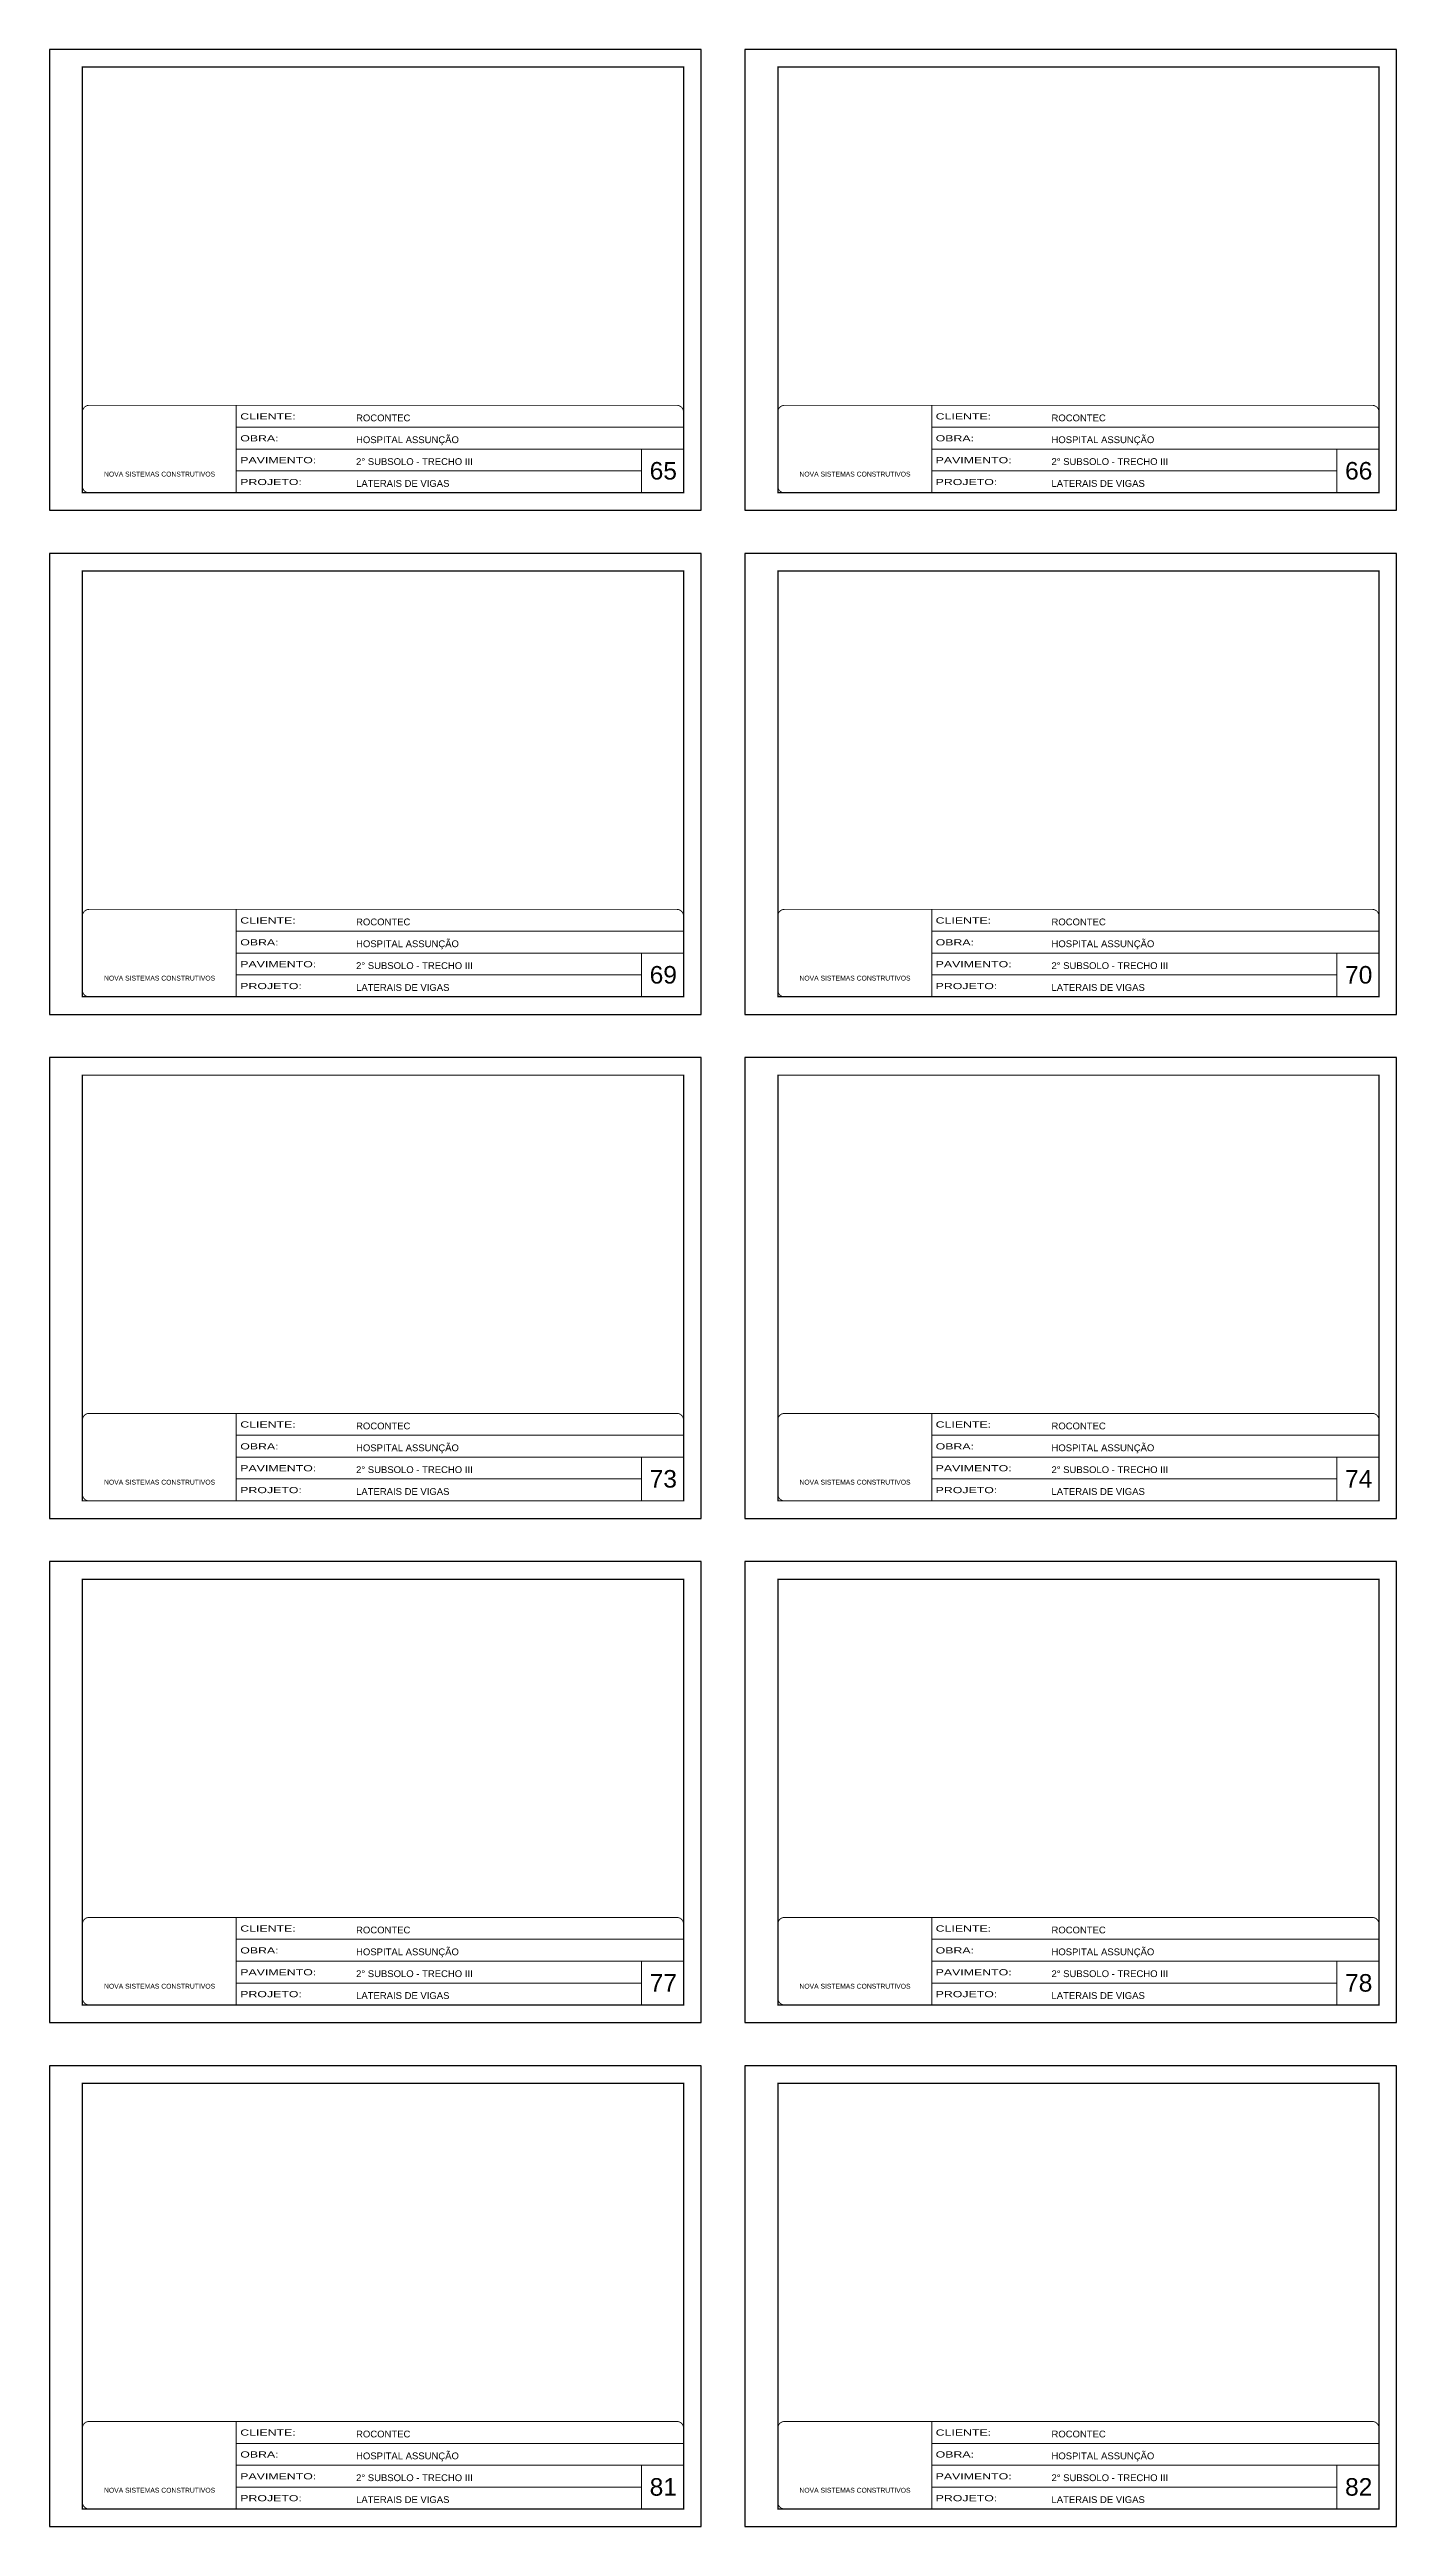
# Model space of a CAD drawing. Extents: x 137137 to 143418, y 10464 to 34486.
# Drawn here: x 137137 to 140207, y 10464 to 16109 of the extents above; entities that cross this region are included whole.
import ezdxf

# ---------------------------------------------------------------- set-up
doc = ezdxf.new("R2010")
doc.units = 0
doc.linetypes.add('CONTINUO', pattern=[0])
doc.linetypes.add('DASHED', pattern=[0.75, 0.5, -0.25])
for name, color, linetype, lineweight in [('CARIMBO', 255, 'Continuous', 9), ('Folhas', 255, 'Continuous', 9), ('SARRAFO DE PRESSAO', 251, 'DASHED', 9)]:
    doc.layers.add(name, color=color, linetype=linetype, lineweight=lineweight)
doc.layers.add('Laje_Perimetro', color=7, linetype='Continuous', plot=False)
doc.styles.add('ARIAL', font='arial.ttf')
doc.styles.add('Tecnologia', font='')
doc.styles.get('Tecnologia').set_extended_font_data('Forgotten Futurist')

# ---------------------------------------------------------------- blocks, each defined once
blk = doc.blocks.new('9999999999')
at = {"color": 30, "linetype": 'CONTINUO'}
for p, q in [((98564.6, 34230.2), (98564.6, 34429.4)), ((98564.6, 34379.6), (99584, 34379.6)), ((98564.6, 34329.8), (99488, 34329.8)), ((99584, 34329.8), (99488, 34329.8)), ((99488, 34329.8), (99488, 34230.2)), ((98564.6, 34280), (99488, 34280))]:
    blk.add_line(p, q, dxfattribs=at)
at = {"color": 30, "linetype": 'CONTINUO', "const_width": 2}
blk.add_lwpolyline([(99584, 34230.2), (99584, 34414.4, 0.414214), (99569, 34429.4), (98229, 34429.4, 0.414214), (98214, 34414.4), (98214, 34245.2, 0.414214), (98229, 34230.2), (99584, 34230.2)], format="xyb", dxfattribs=at)
at = {"layer": 'Folhas'}
blk.add_lwpolyline([(98139, 34190.2), (99624, 34190.2), (99624, 35240.2), (98139, 35240.2)], close=True, dxfattribs=at)
at = {"layer": 'Folhas', "color": 30, "const_width": 3}
blk.add_lwpolyline([(98214, 34230.2), (99584, 34230.2), (99584, 35200.2), (98214, 35200.2)], close=True, dxfattribs=at)
at = {"color": 7, "linetype": 'Continuous', "ltscale": 5, "style": 'ARIAL'}
for s, height, p in [('ROCONTEC', 15.48, (98837.7, 34393.1)), ('HOSPITAL ASSUNÇÃO', 15.483, (98837.7, 34343.3)), ('NOVA SISTEMAS CONSTRUTIVOS', 11.059, (98263.2, 34267.2)), ('2° SUBSOLO - TRECHO III', 15.483, (98837.7, 34293.5)), ('LATERAIS DE VIGAS', 15.483, (98837.7, 34243.7))]:
    blk.add_text(s, height=height, dxfattribs=at).set_placement(p)
at = {"layer": 'Folhas', "color": 7, "style": 'Tecnologia', "width": 1.5}
for s, p in [('CLIENTE:', (98573.7, 34397.2)), ('OBRA:', (98573.7, 34347.3)), ('PAVIMENTO:', (98573.7, 34297.5)), ('PROJETO:', (98573.7, 34247.7))]:
    blk.add_text(s, height=14, dxfattribs=at).set_placement(p)

msp = doc.modelspace()

# ---------------------------------------------------------------- linework, layer by layer
at = {"layer": 'Laje_Perimetro'}
for points in [[(138622.29, 16108.57), (137137.29, 16108.57), (137137.29, 15058.57), (138622.29, 15058.57)], [(140207.29, 16108.57), (138722.29, 16108.57), (138722.29, 15058.57), (140207.29, 15058.57)], [(138622.29, 14960), (137137.29, 14960), (137137.29, 13910), (138622.29, 13910)], [(140207.29, 14960), (138722.29, 14960), (138722.29, 13910), (140207.29, 13910)], [(138622.29, 13811.42), (137137.29, 13811.42), (137137.29, 12761.42), (138622.29, 12761.42)], [(140207.29, 13811.42), (138722.29, 13811.42), (138722.29, 12761.42), (140207.29, 12761.42)], [(138622.29, 12662.85), (137137.29, 12662.85), (137137.29, 11612.85), (138622.29, 11612.85)], [(140207.29, 12662.85), (138722.29, 12662.85), (138722.29, 11612.85), (140207.29, 11612.85)], [(138622.29, 11514.27), (137137.29, 11514.27), (137137.29, 10464.27), (138622.29, 10464.27)], [(140207.29, 11514.27), (138722.29, 11514.27), (138722.29, 10464.27), (140207.29, 10464.27)]]:
    msp.add_lwpolyline(points, close=True, dxfattribs=at)

# ---------------------------------------------------------------- block references
at = {"layer": 'SARRAFO DE PRESSAO', "color": 6, "linetype": 'ByBlock'}
for p in [(38998.31, -19131.63), (40583.31, -19131.63), (38998.31, -20280.21), (40583.31, -20280.21), (38998.31, -21428.78), (40583.31, -21428.78), (38998.31, -22577.36), (40583.31, -22577.36), (38998.31, -23725.93), (40583.31, -23725.93)]:
    msp.add_blockref('9999999999', p, dxfattribs=at)

# ---------------------------------------------------------------- texts
at = {"layer": 'CARIMBO', "style": 'ARIAL'}
for s, p in [('65', (138505.15, 15128.72)), ('66', (140090.15, 15128.72)), ('69', (138505.15, 13980.14)), ('70', (140090.15, 13980.14)), ('73', (138505.15, 12831.57)), ('74', (140090.15, 12831.57)), ('77', (138505.15, 11682.99)), ('78', (140090.15, 11682.99)), ('81', (138505.15, 10534.42)), ('82', (140090.15, 10534.42))]:
    msp.add_text(s, height=40, dxfattribs=at).set_placement(p)

doc.saveas('drawing.dxf')
